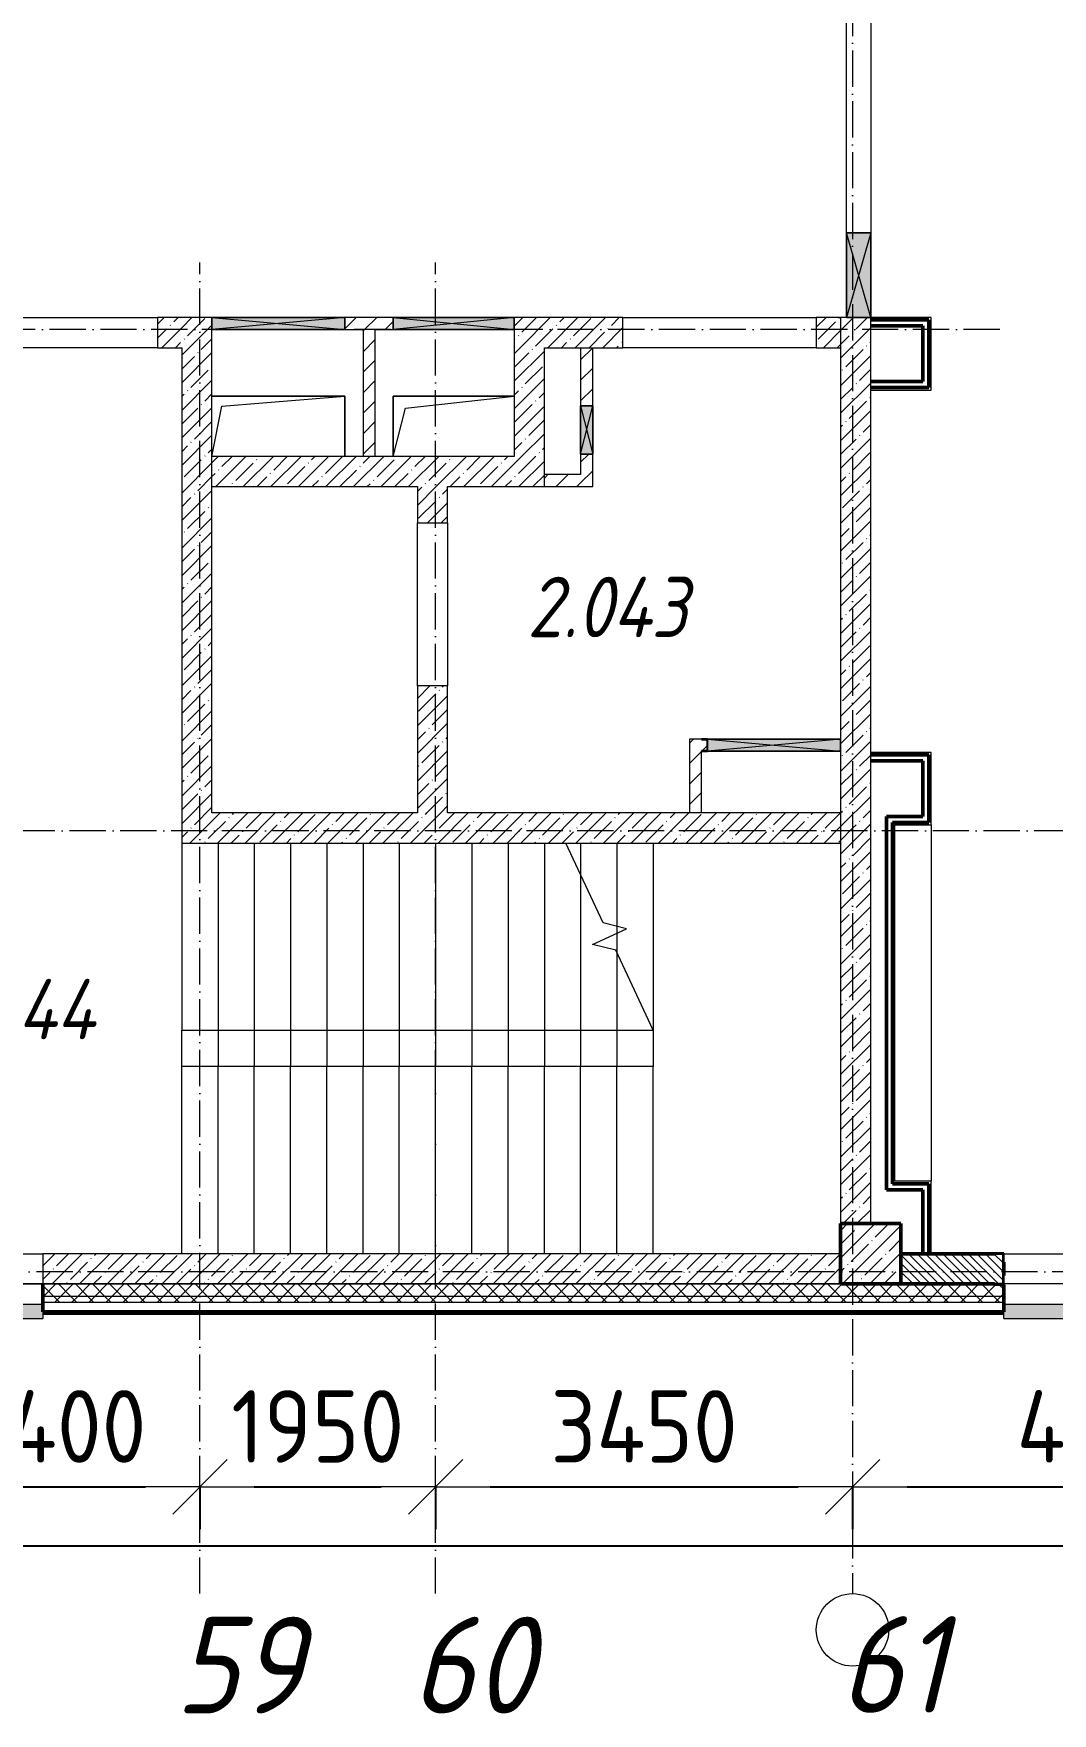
# Model space of a CAD drawing. Header units: millimetres. Extents: x 2294 to 908349, y -83289 to 219220.
# Drawn here: x 89888 to 98316, y 551 to 14456 of the extents above; entities that cross this region are included whole.
import ezdxf

# ---------------------------------------------------------------- set-up
doc = ezdxf.new("R2010")
doc.units = ezdxf.units.MM
doc.linetypes.add('50_200_ШТРИХ_1Т_ш5_п1_п1_', pattern=[700, 500, -100, 0, -100])
for name, color, linetype, lineweight in [('A-____-____-DIMS', 7, 'Continuous', 9), ('A-DETL-GENF-OTLN', 7, 'Continuous', 9), ('A-FLOR-____-OTLN', 7, 'Continuous', 9), ('A-GENM-____-MCUT', 7, 'Continuous', 25), ('A-GENM-____-OTLN', 7, 'Continuous', 9), ('A-GENM-____-OTLN-1', 7, 'Continuous', 25), ('A-GLAZ-____-OTLN', 7, 'Continuous', 9), ('A-WALL-____-MCUT-1', 7, 'Continuous', 9), ('A-WALL-____-MCUT-2', 7, 'Continuous', 50), ('A-WALL-____-MCUT-3', 7, 'Continuous', 9), ('A-WALL-____-OTLN', 7, 'Continuous', 9), ('A-WALL-____-PATT-1', 7, 'Continuous', 9), ('A-WALL-FNSH-MCUT-1', 7, 'Continuous', 9), ('I-WALL-____-OTLN', 7, 'Continuous', 9), ('S-COLS-____-MCUT', 7, 'Continuous', 50), ('S-COLS-____-OTLN', 7, 'Continuous', 9), ('S-GRID-____-IDEN', 7, 'Continuous', 9), ('S-GRID-____-OTLN-1', 7, '50_200_ШТРИХ_1Т_ш5_п1_п1_', 9), ('S-STRS-____-MBND', 7, 'Continuous', 9), ('S-STRS-____-OTLN-1', 7, 'Continuous', 9), ('Марки помещений', 7, 'Continuous', 9)]:
    doc.layers.add(name, color=color, linetype=linetype, lineweight=lineweight)
doc.layers.add('A-GLAZ-____-OTLN-1', color=7, linetype='Continuous', lineweight=9, true_color=0xc0c0c0)
doc.styles.add('ISOCPEUR_I', font='isocpeui.ttf', dxfattribs={"width": 0.9, "height": 2.5})
doc.styles.add('ISOCPEUR_I_3', font='isocpeui.ttf', dxfattribs={"width": 0.85, "height": 2.2})
doc.styles.add('СПДС', font='isocpeur.ttf', dxfattribs={"width": 0.9})
doc.dimstyles.new('Размера А3', dxfattribs={"dimtxt": 800, "dimasz": 450, "dimexe": 350, "dimexo": 100, "dimgap": 200, "dimtad": 1, "dimdec": 0, "dimrnd": 10, "dimzin": 0, "dimdsep": 46, "dimtxsty": 'СПДС', "dimblk": 'ARROWHEAD_6', "dimcen": 1, "dimclrd": 5, "dimclre": 5, "dimclrt": 5, "dimazin": 0, "dimtfac": 1, "dimtdec": 0, "dimtmove": 2, "dimatfit": 3, "dimfxl": 1, "dimtolj": 1, "dimtzin": 0, "dimarcsym": 0})
pattern_1 = [(45, (7562.79, 6025.28), (-114.04925, 114.04925), []), (45, (7676.84, 6025.28), (-114.04925, 114.04925), [201.612, -40.322, 3.353, -36.97])]
pattern_2 = [(45, (7562.79, 6025.28), (-70.71068, 70.71068), []), (135, (7562.79, 6025.28), (-70.71068, -70.71068), [])]
pattern_3 = [(45, (7562.79, 6025.28), (-84.85281, 84.85281), [])]

# ---------------------------------------------------------------- blocks, each defined once
blk = doc.blocks.new('BSC_Колонна _Прямоугольная - 500х500-V136-АР1_План отверстий 2 этажа в осях 1-64_А-ГГ')
at = {"layer": 'S-COLS-____-OTLN'}
h = blk.add_hatch(dxfattribs=at)
h.set_pattern_fill('FP_166', color=256, style=0, pattern_type=2)
h.set_pattern_definition([(45, (-89250, 1668.96), (-114.04925, 114.04925), []), (45, (-89135.95, 1668.96), (-114.04925, 114.04925), [201.613, -40.323, 3.353, -36.97])])
h.paths.add_polyline_path([(-250, -250), (250, -250), (250, 250), (-250, 250)], flags=0)
at = {"layer": 'S-COLS-____-MCUT'}
for p, q in [((250, 250), (-250, 250)), ((-250, 250), (-250, -250)), ((250, -250), (250, 250)), ((-250, -250), (250, -250))]:
    blk.add_line(p, q, dxfattribs=at)
blk = doc.blocks.new('Фахверк_СКБ_Уголок - 250_2700-27497298-АР1_План отверстий 2 этажа в осях 1-64_А-ГГ')
at = {"layer": 'A-GENM-____-MCUT'}
for p, q in [((200, 181), (125, 181)), ((125, 181), (125, 106)), ((131, 106), (131, 175)), ((131, 175), (200, 175)), ((200, 175), (200, 181)), ((125, 106), (131, 106)), ((131, -6), (125, -6)), ((125, -6), (125, -81)), ((125, -81), (200, -81)), ((131, -75), (131, -6)), ((200, -75), (131, -75)), ((200, -81), (200, -75))]:
    blk.add_line(p, q, dxfattribs=at)
blk = doc.blocks.new('AR_Отверстие прямоугольное _в плите_ - AR_Отверстие прямоугольное _в плите_-V193-АР1_План отверстий 2 этажа в осях 1-64_А-ГГ')
at = {"layer": 'A-GENM-____-OTLN'}
for p, q in [((500, 250), (-500, 250)), ((-500, 250), (-500, -250)), ((-500, -250), (-400, 150)), ((-400, 150), (500, 250))]:
    blk.add_line(p, q, dxfattribs=at)
blk = doc.blocks.new('AR_Отверстие прямоугольное _в плите_ - AR_Отверстие прямоугольное _в плите_-30552508-АР1_План отверстий 2 этажа в осях 1-64_А-ГГ')
at = {"layer": 'A-GENM-____-OTLN'}
for p, q in [((550, 250), (-550, 250)), ((-550, -250), (-467, 167)), ((-467, 167), (550, 250)), ((550, -250), (550, 250))]:
    blk.add_line(p, q, dxfattribs=at)
blk = doc.blocks.new('Отлив_СКБ - Отлив витража_120_НВФ-31885283-АР1_План отверстий 2 этажа в осях 1-64_А-ГГ')
at = {"layer": 'A-GLAZ-____-OTLN-1'}
for points in [[(0, -2), (1000, -2), (1000, 0), (0, 0)], [(0, -120), (1000, -120), (1000, -2), (0, -2), (0, -86)]]:
    blk.add_hatch(color=256, dxfattribs=at).paths.add_polyline_path(points, flags=0)
at = {"layer": 'A-GLAZ-____-OTLN'}
for p, q in [((0, 0), (1000, 0)), ((1000, -2), (0, -2)), ((0, -120), (0, -83)), ((0, -120), (1000, -120)), ((1000, -83), (1000, -120))]:
    blk.add_line(p, q, dxfattribs=at)
blk = doc.blocks.new('Отлив_СКБ - Отлив витража_120_НВФ-V194-АР1_План отверстий 2 этажа в осях 1-64_А-ГГ')
at = {"layer": 'A-GLAZ-____-OTLN-1'}
for points in [[(1800, -2), (1800, 0), (0, 0), (0, -2), (1544, -2)], [(1544, -120), (1800, -120), (1800, -2), (0, -2), (0, -120)]]:
    blk.add_hatch(color=256, dxfattribs=at).paths.add_polyline_path(points, flags=0)
at = {"layer": 'A-GLAZ-____-OTLN'}
for p, q in [((0, 0), (1800, 0)), ((1800, -2), (0, -2)), ((0, -120), (0, -83)), ((0, -120), (1800, -120)), ((1800, -83), (1800, -120))]:
    blk.add_line(p, q, dxfattribs=at)
blk = doc.blocks.new('AR_Отверстие прямоугольное _в стене_ - AR_Отверстие прямоугольное _в стене__ЭОМ-36409893-АР1_План отверстий 2 этажа в осях 1-64_А-ГГ')
at = {"layer": 'A-GLAZ-____-OTLN'}
blk.add_hatch(color=256, dxfattribs=at).paths.add_polyline_path([(350, 100), (-350, 100), (-350, -100), (350, -100)], flags=0)
at = {"layer": 'A-DETL-GENF-OTLN'}
for p, q in [((-350, -100), (-350, 100)), ((-350, 100), (350, 100)), ((350, 100), (-350, -100)), ((-350, 100), (350, -100)), ((350, 100), (-350, 100)), ((-350, 100), (-350, -100)), ((350, 100), (350, -100)), ((350, -100), (350, 100)), ((350, -100), (-350, -100)), ((-350, -100), (350, -100))]:
    blk.add_line(p, q, dxfattribs=at)
blk = doc.blocks.new('AR_Отверстие прямоугольное _в стене__БезПР - AR_Отверстие прямоугольное _в стене__БезПР-36427925-АР1_План отверстий 2 этажа в осях 1-64_А-ГГ')
at = {"layer": 'A-GLAZ-____-OTLN'}
blk.add_hatch(color=256, dxfattribs=at).paths.add_polyline_path([(500, -50), (500, 50), (-500, 50), (-500, -50)], flags=0)
at = {"layer": 'A-DETL-GENF-OTLN'}
for p, q in [((-500, -50), (-500, 50)), ((-500, 50), (500, 50)), ((500, 50), (-500, -50)), ((-500, 50), (500, -50)), ((500, 50), (-500, 50)), ((-500, 50), (-500, -50)), ((500, 50), (500, -50)), ((500, -50), (500, 50)), ((500, -50), (-500, -50)), ((-500, -50), (500, -50))]:
    blk.add_line(p, q, dxfattribs=at)
at = {"layer": 'A-GLAZ-____-OTLN'}
blk.add_line((500, 50), (-500, 50), dxfattribs=at)
blk = doc.blocks.new('AR_Отверстие прямоугольное _в стене_ - AR_Отверстие прямоугольное _в стене__ОВ-36805337-АР1_План отверстий 2 этажа в осях 1-64_А-ГГ')
at = {"layer": 'A-GLAZ-____-OTLN'}
blk.add_hatch(color=256, dxfattribs=at).paths.add_polyline_path([(-90, -50), (550, -50), (550, 50), (-550, 50), (-550, -50)], flags=0)
at = {"layer": 'A-DETL-GENF-OTLN'}
for p, q in [((-550, -50), (-550, 50)), ((-550, 50), (550, 50)), ((550, 50), (-550, -50)), ((-550, 50), (550, -50)), ((550, 50), (-550, 50)), ((-550, 50), (-550, -50)), ((550, 50), (550, -50)), ((550, -50), (550, 50)), ((550, -50), (-550, -50)), ((-550, -50), (550, -50))]:
    blk.add_line(p, q, dxfattribs=at)
blk = doc.blocks.new('154_Фахверк_СКБ_Швеллер - Тип_100_3960_зеркало-V199-АР1_План отверстий 2 этажа в осях 1-64_А-ГГ')
at = {"layer": 'A-GENM-____-MCUT'}
for p, q in [((175, 50), (125, 50)), ((128, 47), (175, 47)), ((128, -47), (128, 47)), ((175, 47), (175, 50)), ((125, -50), (175, -50)), ((175, -47), (128, -47)), ((175, -50), (175, -47))]:
    blk.add_line(p, q, dxfattribs=at)
blk = doc.blocks.new('AR_Отверстие прямоугольное _в стене_ - AR_Отверстие прямоугольное _в стене__ОВ-36913595-АР1_План отверстий 2 этажа в осях 1-64_А-ГГ')
at = {"layer": 'A-GLAZ-____-OTLN'}
blk.add_hatch(color=256, dxfattribs=at).paths.add_polyline_path([(550, -50), (550, 50), (-550, 50), (-550, -50), (475, -50)], flags=0)
at = {"layer": 'A-DETL-GENF-OTLN'}
for p, q in [((-550, -50), (-550, 50)), ((-550, 50), (550, 50)), ((550, 50), (-550, -50)), ((-550, 50), (550, -50)), ((550, 50), (-550, 50)), ((-550, 50), (-550, -50)), ((550, 50), (550, -50)), ((550, -50), (550, 50)), ((550, -50), (-550, -50)), ((-550, -50), (550, -50))]:
    blk.add_line(p, q, dxfattribs=at)
blk = doc.blocks.new('AR_Отверстие прямоугольное _в стене_ - AR_Отверстие прямоугольное _в стене__ОВ-36970111-АР1_План отверстий 2 этажа в осях 1-64_А-ГГ')
at = {"layer": 'A-GLAZ-____-OTLN'}
blk.add_hatch(color=256, dxfattribs=at).paths.add_polyline_path([(-200, -50), (200, -50), (200, 50), (-200, 50)], flags=0)
at = {"layer": 'A-DETL-GENF-OTLN'}
for p, q in [((-200, -50), (-200, 50)), ((-200, 50), (200, 50)), ((200, 50), (-200, -50)), ((-200, 50), (200, -50)), ((200, 50), (-200, 50)), ((-200, 50), (-200, -50)), ((200, 50), (200, -50)), ((200, -50), (200, 50)), ((200, -50), (-200, -50)), ((-200, -50), (200, -50))]:
    blk.add_line(p, q, dxfattribs=at)
blk = doc.blocks.new('Ось сетки - Круг_Ø6_00__ISO-2_5_0_9K_-25732049-АР1_План отверстий 2 этажа в осях 1-64_А-ГГ')
at = {"layer": 'S-GRID-____-IDEN'}
blk.add_circle((0, 0), 3, dxfattribs=at)
blk = doc.blocks.new('2floor')
at = {"layer": 'A-WALL-____-PATT-1'}
h = blk.add_hatch(dxfattribs=at)
h.set_pattern_fill('FP_25', color=256, style=0, pattern_type=2)
h.set_pattern_definition(pattern_1)
h.paths.add_polyline_path([(91113, 11856), (91113, 12106), (90913, 12106), (90913, 11856)], flags=0)
h.paths.add_polyline_path([(88963, 11856), (89313, 11856), (89313, 12106), (88963, 12106)], flags=0)
h = blk.add_hatch(dxfattribs=at)
h.set_pattern_fill('FP_25', color=256, style=0, pattern_type=2)
h.set_pattern_definition(pattern_1)
h.paths.add_polyline_path([(91363, 7756), (91363, 12106), (91113, 12106), (91113, 7756)], flags=0)
h = blk.add_hatch(dxfattribs=at)
h.set_pattern_fill('FP_4', color=256, style=0, pattern_type=2)
h.set_pattern_definition(pattern_3)
h.paths.add_polyline_path([(92713, 12006), (92863, 12006), (92863, 12106), (92463, 12106), (92463, 12006), (92613, 12006)], flags=0)
h = blk.add_hatch(dxfattribs=at)
h.set_pattern_fill('FP_25', color=256, style=0, pattern_type=2)
h.set_pattern_definition(pattern_1)
h.paths.add_polyline_path([(96363, 11856), (96563, 11856), (96563, 12106), (96363, 12106)], flags=0)
h.paths.add_polyline_path([(94763, 11856), (94763, 12106), (93863, 12106), (93863, 11856), (94113, 11856)], flags=0)
h = blk.add_hatch(dxfattribs=at)
h.set_pattern_fill('FP_25', color=256, style=0, pattern_type=2)
h.set_pattern_definition(pattern_1)
h.paths.add_polyline_path([(96563, 7881), (96813, 7881), (96813, 12106), (96563, 12106), (96563, 8481)], flags=0)
h = blk.add_hatch(dxfattribs=at)
h.set_pattern_fill('FP_4', color=256, style=0, pattern_type=2)
h.set_pattern_definition(pattern_3)
h.paths.add_polyline_path([(92713, 10956), (92713, 12006), (92613, 12006), (92613, 10956)], flags=0)
h = blk.add_hatch(dxfattribs=at)
h.set_pattern_fill('FP_25', color=256, style=0, pattern_type=2)
h.set_pattern_definition(pattern_1)
h.paths.add_polyline_path([(94113, 10956), (94113, 11856), (93863, 11856), (93863, 10956)], flags=0)
h = blk.add_hatch(dxfattribs=at)
h.set_pattern_fill('FP_4', color=256, style=0, pattern_type=2)
h.set_pattern_definition(pattern_3)
h.paths.add_polyline_path([(94513, 10706), (94513, 10976), (94413, 10976), (94413, 10706)], flags=0)
h.paths.add_polyline_path([(94513, 11376), (94513, 11856), (94413, 11856), (94413, 11376), (94467, 11376)], flags=0)
h = blk.add_hatch(dxfattribs=at)
h.set_pattern_fill('FP_25', color=256, style=0, pattern_type=2)
h.set_pattern_definition(pattern_1)
h.paths.add_polyline_path([(94113, 10706), (94113, 10956), (91363, 10956), (91363, 10706), (93313, 10706)], flags=0)
h = blk.add_hatch(dxfattribs=at)
h.set_pattern_fill('FP_4', color=256, style=0, pattern_type=2)
h.set_pattern_definition(pattern_3)
h.paths.add_polyline_path([(94413, 10706), (94413, 10806), (94113, 10806), (94113, 10706)], flags=0)
h = blk.add_hatch(dxfattribs=at)
h.set_pattern_fill('FP_25', color=256, style=0, pattern_type=2)
h.set_pattern_definition(pattern_1)
h.paths.add_polyline_path([(93313, 8006), (93313, 9056), (93063, 9056), (93063, 8006)], flags=0)
h.paths.add_polyline_path([(93063, 10406), (93313, 10406), (93313, 10706), (93063, 10706)], flags=0)
h = blk.add_hatch(dxfattribs=at)
h.set_pattern_fill('FP_4', color=256, style=0, pattern_type=2)
h.set_pattern_definition(pattern_3)
h.paths.add_polyline_path([(95313, 8006), (95413, 8006), (95413, 8616), (95313, 8616), (95313, 8516)], flags=0)
h = blk.add_hatch(dxfattribs=at)
h.set_pattern_fill('FP_4', color=256, style=0, pattern_type=2)
h.set_pattern_definition(pattern_3)
h.paths.add_polyline_path([(95413, 8519), (95460, 8519), (95460, 8613), (95413, 8613), (95413, 8566)], flags=0)
h = blk.add_hatch(dxfattribs=at)
h.set_pattern_fill('FP_25', color=256, style=0, pattern_type=2)
h.set_pattern_definition(pattern_1)
h.paths.add_polyline_path([(96563, 7756), (96563, 8006), (91363, 8006), (91363, 7756), (95922, 7756)], flags=0)
h = blk.add_hatch(dxfattribs=at)
h.set_pattern_fill('FP_25', color=256, style=0, pattern_type=2)
h.set_pattern_definition(pattern_1)
h.paths.add_polyline_path([(96813, 4606), (96813, 7881), (96563, 7881), (96563, 4606), (96806, 4606)], flags=0)
h = blk.add_hatch(dxfattribs=at)
h.set_pattern_fill('FP_25', color=256, style=0, pattern_type=2)
h.set_pattern_definition(pattern_1)
h.paths.add_polyline_path([(96563, 4106), (96563, 4356), (89963, 4356), (89963, 4106), (95922, 4106)], flags=0)
h = blk.add_hatch(dxfattribs=at)
h.set_pattern_fill('FP_6', color=256, style=0, pattern_type=2)
h.set_pattern_definition([(135, (7562.787, 6025.276), (-35.35534, -35.35534), [])])
h.paths.add_polyline_path([(99788, 4106), (100813, 4106), (100813, 4356), (99719, 4356), (99719, 4287), (99713, 4287), (99713, 4175), (99719, 4175), (99719, 4106)], flags=0)
h.paths.add_polyline_path([(97907, 4106), (97907, 4175), (97913, 4175), (97913, 4287), (97907, 4287), (97907, 4356), (97063, 4356), (97063, 4106), (97838, 4106)], flags=0)
h = blk.add_hatch(dxfattribs=at)
h.set_pattern_fill('FP_1', color=256, style=0, pattern_type=2)
h.set_pattern_definition(pattern_2)
h.paths.add_polyline_path([(108813, 4006), (108813, 4106), (99788, 4106), (99788, 4100), (99713, 4100), (99713, 4006), (108313, 4006)], flags=0)
h.paths.add_polyline_path([(97913, 4006), (97913, 4100), (97838, 4100), (97838, 4106), (89963, 4106), (89963, 4006), (97690, 4006)], flags=0)
h.paths.add_polyline_path([(88463, 4006), (88963, 4006), (88963, 4106), (87838, 4106), (87838, 4100), (87763, 4100), (87763, 4006), (87838, 4006)], flags=0)
h.paths.add_polyline_path([(78563, 4006), (79963, 4006), (79963, 4106), (78638, 4106), (78638, 4100), (78563, 4100)], flags=0)
h.paths.add_polyline_path([(76413, 4006), (76763, 4006), (76763, 4100), (76688, 4100), (76688, 4106), (75638, 4106), (75638, 4100), (75563, 4100), (75563, 4006), (75913, 4006)], flags=0)
h.paths.add_polyline_path([(73762, 4006), (73762, 4100), (73688, 4100), (73688, 4106), (72638, 4106), (72638, 4100), (72563, 4100), (72563, 4006), (72945, 4006)], flags=0)
h.paths.add_polyline_path([(70763, 4006), (70763, 4100), (70688, 4100), (70688, 4106), (69638, 4106), (69638, 4100), (69563, 4100), (69563, 4006), (70294, 4006)], flags=0)
h.paths.add_polyline_path([(66913, 4006), (67763, 4006), (67763, 4100), (67688, 4100), (67688, 4106), (66638, 4106), (66638, 4100), (66563, 4100), (66563, 4006), (66759, 4006)], flags=0)
h.paths.add_polyline_path([(61457, 4006), (61763, 4006), (61763, 4100), (61688, 4100), (61688, 4106), (60638, 4106), (60638, 4100), (60563, 4100), (60563, 4006), (61413, 4006)], flags=0)
h.paths.add_polyline_path([(57563, 4006), (58763, 4006), (58763, 4100), (58688, 4100), (58688, 4106), (57638, 4106), (57638, 4100), (57563, 4100)], flags=0)
h.paths.add_polyline_path([(55271, 4006), (55763, 4006), (55763, 4100), (55688, 4100), (55688, 4106), (54638, 4106), (54638, 4100), (54563, 4100), (54563, 4006), (54638, 4006)], flags=0)
h.paths.add_polyline_path([(52619, 4006), (52763, 4006), (52763, 4100), (52688, 4100), (52688, 4106), (51638, 4106), (51638, 4100), (51563, 4100), (51563, 4006), (52413, 4006)], flags=0)
h.paths.add_polyline_path([(49763, 4006), (49763, 4100), (49688, 4100), (49688, 4106), (48638, 4106), (48638, 4100), (48563, 4100), (48563, 4006), (49688, 4006)], flags=0)
h.paths.add_polyline_path([(46763, 4006), (46763, 4100), (46688, 4101), (46688, 4106), (45363, 4106), (45363, 4006), (46757, 4006)], flags=0)
h.paths.add_polyline_path([(42363, 4006), (43563, 4006), (43563, 4100), (43488, 4100), (43488, 4106), (42363, 4106)], flags=0)
h.paths.add_polyline_path([(40557, 4006), (40563, 4006), (40563, 4100), (40488, 4100), (40488, 4106), (39438, 4106), (39438, 4100), (39363, 4100), (39363, 4006), (40488, 4006)], flags=0)
h.paths.add_polyline_path([(37488, 4006), (37563, 4006), (37563, 4100), (37488, 4100), (37488, 4106), (36363, 4106), (36363, 4006), (36863, 4006)], flags=0)
h.paths.add_polyline_path([(33863, 4006), (34563, 4006), (34563, 4100), (34488, 4100), (34488, 4106), (33363, 4106), (33363, 4006)], flags=0)
h.paths.add_polyline_path([(31563, 4006), (31563, 4100), (31488, 4100), (31488, 4106), (30438, 4106), (30438, 4100), (30363, 4100), (30363, 4006), (30526, 4006)], flags=0)
h.paths.add_polyline_path([(28488, 4006), (28563, 4006), (28563, 4100), (28488, 4100), (28488, 4106), (27363, 4106), (27363, 4006), (27875, 4006)], flags=0)
h.paths.add_polyline_path([(24363, 4006), (25563, 4006), (25563, 4100), (25488, 4100), (25488, 4106), (24363, 4106)], flags=0)
h.paths.add_polyline_path([(22563, 4006), (22563, 4100), (22488, 4100), (22488, 4106), (21438, 4106), (21438, 4100), (21363, 4100), (21363, 4006), (22463, 4006)], flags=0)
h.paths.add_polyline_path([(20363, 4006), (20363, 4100), (20288, 4100), (20288, 4106), (15038, 4106), (15038, 4100), (14963, 4100), (14963, 4006), (19921, 4006)], flags=0)
h.paths.add_polyline_path([(12863, 4006), (13963, 4006), (13963, 4100), (13888, 4100), (13888, 4106), (5113, 4106), (5113, 4006), (12851, 4006)], flags=0)
h = blk.add_hatch(dxfattribs=at)
h.set_pattern_fill('FP_1', color=256, style=0, pattern_type=2)
h.set_pattern_definition(pattern_2)
h.paths.add_polyline_path([(108813, 3956), (108913, 3956), (108913, 4006), (99713, 4006), (99713, 3956), (108295, 3956)], flags=0)
h.paths.add_polyline_path([(96806, 3956), (97913, 3956), (97913, 4006), (89963, 4006), (89963, 3956), (95922, 3956)], flags=0)
h.paths.add_polyline_path([(87763, 3956), (88963, 3956), (88963, 4006), (87763, 4006)], flags=0)
h.paths.add_polyline_path([(79963, 3956), (79963, 4006), (78563, 4006), (78563, 3956), (79131, 3956)], flags=0)
h.paths.add_polyline_path([(76763, 3956), (76763, 4006), (75563, 4006), (75563, 3956), (76480, 3956)], flags=0)
h.paths.add_polyline_path([(72945, 3956), (73762, 3956), (73762, 4006), (72563, 4006), (72563, 3956)], flags=0)
h.paths.add_polyline_path([(70763, 3956), (70763, 4006), (69563, 4006), (69563, 3956), (70294, 3956)], flags=0)
h.paths.add_polyline_path([(67643, 3956), (67763, 3956), (67763, 4006), (66563, 4006), (66563, 3956), (66759, 3956)], flags=0)
h.paths.add_polyline_path([(61763, 3956), (61763, 4006), (60563, 4006), (60563, 3956), (61457, 3956)], flags=0)
h.paths.add_polyline_path([(58763, 3956), (58763, 4006), (57563, 4006), (57563, 3956), (57922, 3956)], flags=0)
h.paths.add_polyline_path([(54563, 3956), (55763, 3956), (55763, 4006), (54563, 4006)], flags=0)
h.paths.add_polyline_path([(52619, 3956), (52763, 3956), (52763, 4006), (51563, 4006), (51563, 3956), (51736, 3956)], flags=0)
h.paths.add_polyline_path([(49763, 3956), (49763, 4006), (48563, 4006), (48563, 3956), (49085, 3956)], flags=0)
h.paths.add_polyline_path([(46433, 3956), (46763, 3956), (46763, 4006), (45363, 4006), (45363, 3956), (45550, 3956)], flags=0)
h.paths.add_polyline_path([(43563, 3956), (43563, 4006), (42363, 4006), (42363, 3956), (42898, 3956)], flags=0)
h.paths.add_polyline_path([(40563, 3956), (40563, 4006), (39363, 4006), (39363, 3956)], flags=0)
h.paths.add_polyline_path([(37563, 3956), (37563, 4006), (36363, 4006), (36363, 3956)], flags=0)
h.paths.add_polyline_path([(33363, 3956), (34563, 3956), (34563, 4006), (33363, 4006)], flags=0)
h.paths.add_polyline_path([(31563, 3956), (31563, 4006), (30363, 4006), (30363, 3956), (30526, 3956)], flags=0)
h.paths.add_polyline_path([(28563, 3956), (28563, 4006), (27363, 4006), (27363, 3956), (27875, 3956)], flags=0)
h.paths.add_polyline_path([(25563, 3956), (25563, 4006), (24363, 4006), (24363, 3956), (25224, 3956)], flags=0)
h.paths.add_polyline_path([(22563, 3956), (22563, 4006), (21363, 4006), (21363, 3956), (21689, 3956)], flags=0)
h.paths.add_polyline_path([(20363, 3956), (20363, 4006), (14963, 4006), (14963, 3956), (19921, 3956)], flags=0)
h.paths.add_polyline_path([(13963, 3956), (13963, 4006), (5013, 4006), (5013, 3956), (12851, 3956)], flags=0)
h = blk.add_hatch(dxfattribs=at)
h.set_pattern_fill('FP_3', color=256, style=0, pattern_type=2)
h.set_pattern_definition([(45, (7562.79, 6025.28), (-85.53659, 85.53659), []), (45, (7619.81, 6025.28), (-85.53659, 85.53659), [])])
h.paths.add_polyline_path([(109043, 3856), (109043, 3876), (99713, 3876), (99713, 3856), (108295, 3856)], flags=0)
h.paths.add_polyline_path([(97913, 3856), (97913, 3876), (89963, 3876), (89963, 3856), (97690, 3856)], flags=0)
h.paths.add_polyline_path([(87763, 3856), (88963, 3856), (88963, 3876), (87763, 3876)], flags=0)
h.paths.add_polyline_path([(79963, 3856), (79963, 3876), (79448, 3876), (79448, 3856)], flags=0)
at = {"layer": 'A-FLOR-____-OTLN'}
for p, q in [((91363, 11456), (92463, 11456)), ((92463, 11456), (92463, 10956)), ((92863, 11456), (93863, 11456)), ((92863, 10956), (92863, 11456)), ((91113, 4356), (91113, 6206))]:
    blk.add_line(p, q, dxfattribs=at)
at = {"layer": 'A-WALL-____-MCUT-1'}
for p, q in [((91363, 12106), (90913, 12106)), ((90913, 12106), (90913, 11856)), ((94763, 12106), (93863, 12106)), ((94763, 11856), (94763, 12106)), ((96613, 12106), (96363, 12106)), ((96363, 12106), (96363, 11856)), ((96563, 12106), (96563, 8616)), ((96813, 4606), (96813, 12106)), ((91363, 8006), (91363, 12006)), ((93863, 12006), (93863, 10956)), ((90913, 11856), (91113, 11856)), ((91113, 11856), (91113, 7756)), ((94113, 11856), (94763, 11856)), ((94113, 10706), (94113, 11856)), ((96363, 11856), (96563, 11856)), ((93863, 10956), (91363, 10956)), ((91363, 10706), (93063, 10706)), ((93063, 10706), (93063, 10406)), ((93313, 10406), (93313, 10706)), ((93313, 10706), (94113, 10706)), ((93063, 10406), (93313, 10406)), ((93063, 9056), (93063, 8006)), ((93313, 9056), (93063, 9056)), ((93313, 8006), (93313, 9056)), ((96563, 8516), (96563, 4606)), ((93063, 8006), (91363, 8006)), ((96563, 8006), (93313, 8006)), ((91113, 7756), (96563, 7756)), ((96563, 4356), (89963, 4356)), ((89963, 4356), (89963, 4106)), ((96563, 4106), (89963, 4106)), ((89963, 4106), (96563, 4106))]:
    blk.add_line(p, q, dxfattribs=at)
at = {"layer": 'A-WALL-____-MCUT-2'}
for p, q in [((97293, 12086), (96813, 12086)), ((96813, 12036), (97243, 12036)), ((97243, 12036), (97243, 11576)), ((97293, 11526), (97293, 12086)), ((97243, 11576), (96813, 11576)), ((97293, 11526), (96813, 11526)), ((97293, 8486), (96813, 8486)), ((97293, 7926), (97293, 8486)), ((96813, 8436), (97243, 8436)), ((97243, 8436), (97243, 7976)), ((97243, 7976), (96943, 7976)), ((96943, 7976), (96943, 4886)), ((97293, 7926), (96993, 7926)), ((96993, 4936), (96993, 7926)), ((96943, 4886), (97243, 4886)), ((97293, 4936), (96993, 4936)), ((97243, 4886), (97243, 4356)), ((97293, 4356), (97293, 4936)), ((97838, 4356), (97063, 4356)), ((97243, 4356), (97293, 4356)), ((97913, 4175), (97913, 4287)), ((89963, 4106), (89963, 3876)), ((97063, 4106), (97838, 4106)), ((97913, 3876), (97913, 4100)), ((89963, 3876), (97913, 3876))]:
    blk.add_line(p, q, dxfattribs=at)
at = {"layer": 'A-WALL-____-MCUT-3'}
for p, q in [((89963, 4006), (97913, 4006)), ((89963, 3956), (97913, 3956))]:
    blk.add_line(p, q, dxfattribs=at)
at = {"layer": 'A-WALL-____-OTLN'}
for p, q in [((89313, 12106), (90913, 12106)), ((94763, 12106), (96363, 12106)), ((90913, 11856), (89313, 11856)), ((96363, 11856), (94763, 11856)), ((93063, 9056), (93063, 10406)), ((93313, 10406), (93313, 9056)), ((88963, 4356), (89963, 4356)), ((97913, 4356), (99713, 4356)), ((88963, 4106), (89963, 4106)), ((89963, 4106), (88963, 4106)), ((99713, 4106), (97913, 4106))]:
    blk.add_line(p, q, dxfattribs=at)
at = {"layer": 'A-WALL-FNSH-MCUT-1'}
for p, q in [((92863, 12106), (92463, 12106)), ((97313, 12106), (96813, 12106)), ((97313, 11506), (97313, 12106)), ((92463, 12006), (92613, 12006)), ((92613, 12006), (92613, 10956)), ((92713, 12006), (92863, 12006)), ((92713, 10956), (92713, 12006)), ((94413, 11856), (94413, 11376)), ((94513, 11376), (94513, 11856)), ((96813, 11506), (97313, 11506)), ((94413, 10976), (94413, 10806)), ((94513, 10706), (94513, 10976)), ((94413, 10806), (94113, 10806)), ((94113, 10706), (94513, 10706)), ((95313, 8616), (95313, 8006)), ((95413, 8616), (95313, 8616)), ((95413, 8006), (95413, 8516)), ((97313, 8506), (96813, 8506)), ((97313, 7906), (97313, 8506)), ((97013, 7906), (97313, 7906)), ((97013, 4956), (97013, 7906)), ((97313, 4956), (97013, 4956)), ((97313, 4356), (97313, 4956)), ((97293, 4356), (97313, 4356)), ((97913, 3876), (89963, 3876)), ((89963, 3876), (89963, 3856)), ((89963, 3856), (97913, 3856)), ((97913, 3856), (97913, 3876))]:
    blk.add_line(p, q, dxfattribs=at)
at = {"layer": 'I-WALL-____-OTLN'}
for p, q in [((96613, 12806), (96613, 15006)), ((96813, 15006), (96813, 12806)), ((97312, 7906), (97312, 4956)), ((97313, 7906), (97313, 4956))]:
    blk.add_line(p, q, dxfattribs=at)
at = {"layer": 'S-STRS-____-MBND'}
for p, q in [((94599, 7095), (94290, 7756)), ((94793, 7047), (94599, 7095)), ((94510, 6915), (94793, 7047)), ((94704, 6868), (94510, 6915)), ((95013, 6206), (94704, 6868))]:
    blk.add_line(p, q, dxfattribs=at)
at = {"layer": 'S-STRS-____-OTLN-1'}
for p, q in [((91113, 7756), (91113, 6206)), ((91113, 7756), (91113, 6206)), ((91413, 7756), (91413, 6206)), ((91413, 7756), (91413, 6206)), ((91713, 7756), (91713, 6206)), ((91713, 7756), (91713, 6206)), ((92013, 7756), (92013, 6206)), ((92013, 7756), (92013, 6206)), ((92313, 7756), (92313, 6206)), ((92313, 7756), (92313, 6206)), ((92613, 7756), (92613, 6206)), ((92613, 7756), (92613, 6206)), ((92913, 7756), (92913, 6206)), ((92913, 7756), (92913, 6206)), ((93213, 7756), (93213, 6206)), ((93213, 7756), (93213, 6206)), ((93513, 7756), (93513, 6206)), ((93513, 7756), (93513, 6206)), ((93813, 7756), (93813, 6206)), ((93813, 7756), (93813, 6206)), ((94113, 7756), (94113, 6206)), ((94113, 7756), (94113, 6206)), ((94413, 7756), (94413, 7493)), ((94413, 7756), (94413, 7493)), ((94713, 7756), (94713, 7067)), ((94713, 7756), (94713, 7067)), ((95013, 7756), (95013, 5906)), ((95013, 7756), (95013, 5906)), ((94413, 7493), (94413, 6206)), ((94413, 7493), (94413, 6206)), ((94713, 7067), (94713, 7010)), ((94713, 7067), (94713, 7010)), ((94713, 7010), (94713, 6850)), ((94713, 7010), (94713, 6850)), ((94713, 6850), (94713, 6206)), ((94713, 6850), (94713, 6206)), ((91113, 6206), (91413, 6206)), ((91413, 6206), (91413, 5906)), ((91413, 6206), (91413, 5906)), ((91413, 6206), (91713, 6206)), ((91713, 6206), (91713, 5906)), ((91713, 6206), (91713, 5906)), ((91713, 6206), (92013, 6206)), ((92013, 6206), (92013, 5906)), ((92013, 6206), (92013, 5906)), ((92013, 6206), (92313, 6206)), ((92313, 6206), (92313, 5906)), ((92313, 6206), (92313, 5906)), ((92313, 6206), (92613, 6206)), ((92613, 6206), (92613, 5906)), ((92613, 6206), (92613, 5906)), ((92613, 6206), (92913, 6206)), ((92913, 6206), (92913, 5906)), ((92913, 6206), (92913, 5906)), ((92913, 6206), (93213, 6206)), ((93213, 6206), (93213, 5906)), ((93213, 6206), (93213, 5906)), ((93213, 6206), (93513, 6206)), ((93513, 6206), (93513, 5906)), ((93513, 6206), (93513, 5906)), ((93513, 6206), (93813, 6206)), ((93813, 6206), (93813, 5906)), ((93813, 6206), (93813, 5906)), ((93813, 6206), (94113, 6206)), ((94113, 6206), (94113, 5906)), ((94113, 6206), (94113, 5906)), ((94113, 6206), (94413, 6206)), ((94413, 6206), (94413, 5906)), ((94413, 6206), (94413, 5906)), ((94413, 6206), (94713, 6206)), ((94713, 6206), (94713, 5906)), ((94713, 6206), (94713, 5906)), ((94713, 6206), (95013, 6206)), ((91113, 4356), (91113, 5906)), ((91413, 5906), (91113, 5906)), ((91713, 5906), (91413, 5906)), ((91413, 4356), (91413, 5906)), ((91413, 4356), (91413, 5906)), ((92013, 5906), (91713, 5906)), ((91713, 4356), (91713, 5906)), ((91713, 4356), (91713, 5906)), ((92313, 5906), (92013, 5906)), ((92013, 4356), (92013, 5906)), ((92013, 4356), (92013, 5906)), ((92613, 5906), (92313, 5906)), ((92313, 4356), (92313, 5906)), ((92313, 4356), (92313, 5906)), ((92913, 5906), (92613, 5906)), ((92613, 4356), (92613, 5906)), ((92613, 4356), (92613, 5906)), ((93213, 5906), (92913, 5906)), ((92913, 4356), (92913, 5906)), ((92913, 4356), (92913, 5906)), ((93513, 5906), (93213, 5906)), ((93213, 4356), (93213, 5906)), ((93213, 4356), (93213, 5906)), ((93813, 5906), (93513, 5906)), ((93513, 4356), (93513, 5906)), ((93513, 4356), (93513, 5906)), ((94113, 5906), (93813, 5906)), ((93813, 4356), (93813, 5906)), ((93813, 4356), (93813, 5906)), ((94413, 5906), (94113, 5906)), ((94113, 4356), (94113, 5906)), ((94113, 4356), (94113, 5906)), ((94713, 5906), (94413, 5906)), ((94413, 4356), (94413, 5906)), ((94413, 4356), (94413, 5906)), ((95013, 5906), (94713, 5906)), ((94713, 4356), (94713, 5906)), ((94713, 4356), (94713, 5906)), ((95013, 4356), (95013, 5906)), ((95013, 4356), (95013, 5906))]:
    blk.add_line(p, q, dxfattribs=at)
at = {"layer": 'A-GENM-____-OTLN'}
for name, p in [('AR_Отверстие прямоугольное _в плите_ - AR_Отверстие прямоугольное _в плите_-30552508-АР1_План отверстий 2 этажа в осях 1-64_А-ГГ', (91913, 11206)), ('AR_Отверстие прямоугольное _в плите_ - AR_Отверстие прямоугольное _в плите_-V193-АР1_План отверстий 2 этажа в осях 1-64_А-ГГ', (93363, 11206))]:
    blk.add_blockref(name, p, dxfattribs=at)
at = {"layer": 'A-GENM-____-OTLN-1', "rotation": 180}
for name, p in [('154_Фахверк_СКБ_Швеллер - Тип_100_3960_зеркало-V199-АР1_План отверстий 2 этажа в осях 1-64_А-ГГ', (95588, 8566)), ('Фахверк_СКБ_Уголок - 250_2700-27497298-АР1_План отверстий 2 этажа в осях 1-64_А-ГГ', (98038, 4281))]:
    blk.add_blockref(name, p, dxfattribs=at)
at = {"layer": 'A-GLAZ-____-OTLN'}
for name, p, rotation in [('AR_Отверстие прямоугольное _в стене_ - AR_Отверстие прямоугольное _в стене__ЭОМ-36409893-АР1_План отверстий 2 этажа в осях 1-64_А-ГГ', (96713, 12456), 269.9999999999999), ('AR_Отверстие прямоугольное _в стене_ - AR_Отверстие прямоугольное _в стене__ОВ-36970111-АР1_План отверстий 2 этажа в осях 1-64_А-ГГ', (94463, 11176), 90)]:
    blk.add_blockref(name, p, dxfattribs=dict(at, rotation=rotation))
for name, p in [('AR_Отверстие прямоугольное _в стене_ - AR_Отверстие прямоугольное _в стене__ОВ-36913595-АР1_План отверстий 2 этажа в осях 1-64_А-ГГ', (91913, 12056)), ('AR_Отверстие прямоугольное _в стене__БезПР - AR_Отверстие прямоугольное _в стене__БезПР-36427925-АР1_План отверстий 2 этажа в осях 1-64_А-ГГ', (93363, 12056)), ('AR_Отверстие прямоугольное _в стене_ - AR_Отверстие прямоугольное _в стене__ОВ-36805337-АР1_План отверстий 2 этажа в осях 1-64_А-ГГ', (96013, 8566)), ('Отлив_СКБ - Отлив витража_120_НВФ-31885283-АР1_План отверстий 2 этажа в осях 1-64_А-ГГ', (88963, 3939)), ('Отлив_СКБ - Отлив витража_120_НВФ-V194-АР1_План отверстий 2 этажа в осях 1-64_А-ГГ', (97913, 3939))]:
    blk.add_blockref(name, p, dxfattribs=at)
at = {"layer": 'S-COLS-____-OTLN'}
blk.add_blockref('BSC_Колонна _Прямоугольная - 500х500-V136-АР1_План отверстий 2 этажа в осях 1-64_А-ГГ', (96813, 4356), dxfattribs=at)
at = {"layer": 'S-GRID-____-IDEN', "xscale": 99.99999999999993, "yscale": 99.99999999999993, "zscale": 99.99999999999993, "rotation": 180}
blk.add_blockref('Ось сетки - Круг_Ø6_00__ISO-2_5_0_9K_-25732049-АР1_План отверстий 2 этажа в осях 1-64_А-ГГ', (96663, 1243), dxfattribs=at)
at = {"layer": 'Марки помещений', "char_height": 500, "attachment_point": 1, "style": 'ISOCPEUR_I_3'}
for s, insert, width in [('2.043', (93970, 9960), 817.72), ('2.044', (89048, 6631), 849.79)]:
    blk.add_mtext(s, dxfattribs=dict(at, insert=insert, width=width))
blk = doc.blocks.new('ARROWHEAD_6')
at = {"color": 0, "linetype": 'Continuous'}
for p, q in [((-0.5, -0.5), (0.5, 0.5)), ((0, 0), (-1, 0))]:
    blk.add_line(p, q, dxfattribs=at)
blk = doc.blocks.new('*D2736')
at = {"layer": 'A-____-____-DIMS', "color": 0, "lineweight": -2, "transparency": 16777216}
for p, q in [((246884, 2433), (246884, 2077)), ((247334, 2427), (248834, 2427)), ((249284, 2433), (249284, 2077))]:
    blk.add_line(p, q, dxfattribs=at)
at = {"layer": 'Defpoints', "color": 0, "transparency": 16777216}
for p in [(246884, 2533), (249284, 2533), (249284, 2427)]:
    blk.add_point(p, dxfattribs=at)
at = {"layer": 'A-____-____-DIMS', "color": 0, "lineweight": -2, "transparency": 16777216, "xscale": 450, "yscale": 450, "zscale": 450, "rotation": 180}
blk.add_blockref('ARROWHEAD_6', (246884, 2427), dxfattribs=at)
at = {"layer": 'A-____-____-DIMS', "color": 0, "lineweight": -2, "transparency": 16777216, "xscale": 450, "yscale": 450, "zscale": 450}
blk.add_blockref('ARROWHEAD_6', (249284, 2427), dxfattribs=at)
at = {"layer": 'A-____-____-DIMS', "color": 0, "transparency": 16777216, "insert": (248084, 2927), "char_height": 600, "attachment_point": 5, "style": 'СПДС'}
blk.add_mtext('\\A1;2400', dxfattribs=at)
blk = doc.blocks.new('*D2737')
at = {"layer": 'A-____-____-DIMS', "color": 0, "lineweight": -2, "transparency": 16777216}
for p, q in [((249284, 2433), (249284, 2077)), ((249734, 2427), (250784, 2427)), ((251234, 2433), (251234, 2077))]:
    blk.add_line(p, q, dxfattribs=at)
at = {"layer": 'Defpoints', "color": 0, "transparency": 16777216}
for p in [(249284, 2533), (251234, 2533), (251234, 2427)]:
    blk.add_point(p, dxfattribs=at)
at = {"layer": 'A-____-____-DIMS', "color": 0, "lineweight": -2, "transparency": 16777216, "xscale": 450, "yscale": 450, "zscale": 450, "rotation": 180}
blk.add_blockref('ARROWHEAD_6', (249284, 2427), dxfattribs=at)
at = {"layer": 'A-____-____-DIMS', "color": 0, "lineweight": -2, "transparency": 16777216, "xscale": 450, "yscale": 450, "zscale": 450}
blk.add_blockref('ARROWHEAD_6', (251234, 2427), dxfattribs=at)
at = {"layer": 'A-____-____-DIMS', "color": 0, "transparency": 16777216, "insert": (250259, 2927), "char_height": 600, "attachment_point": 5, "style": 'СПДС'}
blk.add_mtext('\\A1;1950', dxfattribs=at)
blk = doc.blocks.new('*D2738')
at = {"layer": 'A-____-____-DIMS', "color": 0, "lineweight": -2, "transparency": 16777216}
for p, q in [((251234, 2433), (251234, 2077)), ((251684, 2427), (254234, 2427)), ((254684, 2433), (254684, 2077))]:
    blk.add_line(p, q, dxfattribs=at)
at = {"layer": 'Defpoints', "color": 0, "transparency": 16777216}
for p in [(251234, 2533), (254684, 2533), (254684, 2427)]:
    blk.add_point(p, dxfattribs=at)
at = {"layer": 'A-____-____-DIMS', "color": 0, "lineweight": -2, "transparency": 16777216, "xscale": 450, "yscale": 450, "zscale": 450, "rotation": 180}
blk.add_blockref('ARROWHEAD_6', (251234, 2427), dxfattribs=at)
at = {"layer": 'A-____-____-DIMS', "color": 0, "lineweight": -2, "transparency": 16777216, "xscale": 450, "yscale": 450, "zscale": 450}
blk.add_blockref('ARROWHEAD_6', (254684, 2427), dxfattribs=at)
at = {"layer": 'A-____-____-DIMS', "color": 0, "transparency": 16777216, "insert": (252959, 2927), "char_height": 600, "attachment_point": 5, "style": 'СПДС'}
blk.add_mtext('\\A1;3450', dxfattribs=at)
blk = doc.blocks.new('*D2739')
at = {"layer": 'A-____-____-DIMS', "color": 0, "lineweight": -2, "transparency": 16777216}
for p, q in [((254684, 2433), (254684, 2077)), ((255134, 2427), (258484, 2427)), ((258934, 2433), (258934, 2077))]:
    blk.add_line(p, q, dxfattribs=at)
at = {"layer": 'Defpoints', "color": 0, "transparency": 16777216}
for p in [(254684, 2533), (258934, 2533), (258934, 2427)]:
    blk.add_point(p, dxfattribs=at)
at = {"layer": 'A-____-____-DIMS', "color": 0, "lineweight": -2, "transparency": 16777216, "xscale": 450, "yscale": 450, "zscale": 450, "rotation": 180}
blk.add_blockref('ARROWHEAD_6', (254684, 2427), dxfattribs=at)
at = {"layer": 'A-____-____-DIMS', "color": 0, "lineweight": -2, "transparency": 16777216, "xscale": 450, "yscale": 450, "zscale": 450}
blk.add_blockref('ARROWHEAD_6', (258934, 2427), dxfattribs=at)
at = {"layer": 'A-____-____-DIMS', "color": 0, "transparency": 16777216, "insert": (256809, 2927), "char_height": 600, "attachment_point": 5, "style": 'СПДС'}
blk.add_mtext('\\A1;4250', dxfattribs=at)
blk = doc.blocks.new('*D2741')
at = {"layer": 'A-____-____-DIMS', "color": 0, "lineweight": -2, "transparency": 16777216}
for p, q in [((163234, 1945), (163234, 1589)), ((163684, 1939), (266284, 1939)), ((266734, 1945), (266734, 1589))]:
    blk.add_line(p, q, dxfattribs=at)
at = {"layer": 'Defpoints', "color": 0, "transparency": 16777216}
for p in [(163234, 2045), (266734, 2045), (266734, 1939)]:
    blk.add_point(p, dxfattribs=at)
at = {"layer": 'A-____-____-DIMS', "color": 0, "lineweight": -2, "transparency": 16777216, "xscale": 450, "yscale": 450, "zscale": 450, "rotation": 180}
blk.add_blockref('ARROWHEAD_6', (163234, 1939), dxfattribs=at)
at = {"layer": 'A-____-____-DIMS', "color": 0, "lineweight": -2, "transparency": 16777216, "xscale": 450, "yscale": 450, "zscale": 450}
blk.add_blockref('ARROWHEAD_6', (266734, 1939), dxfattribs=at)
at = {"layer": 'A-____-____-DIMS', "color": 0, "transparency": 16777216, "insert": (214984, 2439), "char_height": 600, "attachment_point": 5, "style": 'СПДС'}
blk.add_mtext('\\A1;103500', dxfattribs=at)
blk = doc.blocks.new('3osi')
at = {"layer": 'S-GRID-____-OTLN-1', "color": 251, "ltscale": 0.6, "true_color": 0x636466}
for p, q in [((254683.5, 55906.2), (254683.5, 1542.7)), ((249283.5, 1542.7), (249283.5, 12560.3)), ((251233.5, 1542.7), (251233.5, 12560.3)), ((255902.3, 12006.3), (160914.7, 12006.3)), ((269510, 7856.3), (160914.7, 7856.3)), ((269657.9, 4206.3), (160914.7, 4206.3))]:
    blk.add_line(p, q, dxfattribs=at)
at = {"layer": 'S-GRID-____-IDEN', "char_height": 800, "attachment_point": 1, "style": 'ISOCPEUR_I'}
for s, insert, width in [('59', (249078.6, 1351.4), 404.05), ('60', (251028.6, 1351.4), 404.05), ('61', (254573, 1356.6), 346.329)]:
    blk.add_mtext(s, dxfattribs=dict(at, insert=insert, width=width))
at = {"layer": 'A-____-____-DIMS'}
for base, p1, p2, picture, middle in [((249283.5, 2426.8), (246883.5, 2532.8), (249283.5, 2532.8), '*D2736', (248083.5, 2926.8)), ((251233.5, 2426.8), (249283.5, 2532.8), (251233.5, 2532.8), '*D2737', (250258.5, 2926.8)), ((254683.5, 2426.8), (251233.5, 2532.8), (254683.5, 2532.8), '*D2738', (252958.5, 2926.8)), ((258933.5, 2426.8), (254683.5, 2532.8), (258933.5, 2532.8), '*D2739', (256808.5, 2926.8)), ((266733.5, 1938.5), (163233.5, 2044.6), (266733.5, 2044.6), '*D2741', (214983.5, 2438.5))]:
    dim = blk.add_linear_dim(base=base, p1=p1, p2=p2, dimstyle='Размера А3', override={"dimtxt": 600, "dimclrd": 0, "dimclre": 0, "dimclrt": 0}, dxfattribs=at)
    dim.commit()
    dim.dimension.update_dxf_attribs({"geometry": picture, "text_midpoint": middle})

msp = doc.modelspace()

# ---------------------------------------------------------------- block references
for name, p in [('3osi', (-158020.7, 0)), ('2floor', (0, 0))]:
    msp.add_blockref(name, p)

doc.saveas('drawing.dxf')
